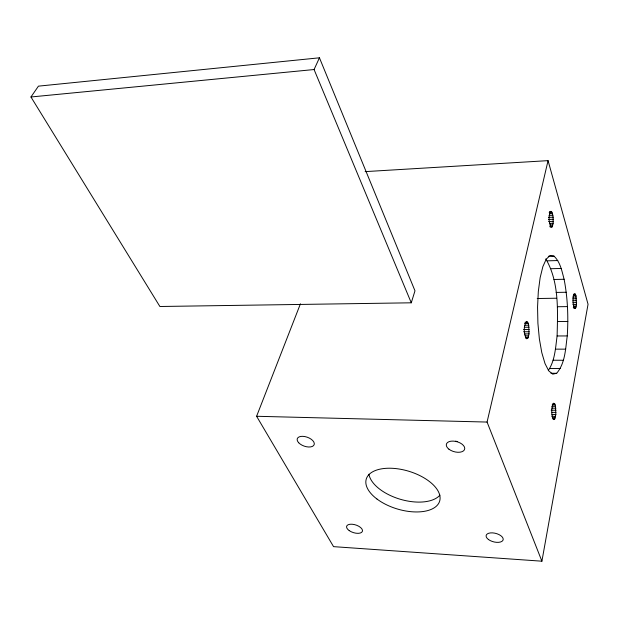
<?xml version="1.0" encoding="UTF-8"?>
<svg xmlns="http://www.w3.org/2000/svg" width="619" height="619" viewBox="0 0 619 619"><rect width="100%" height="100%" fill="white"/><g stroke="black" fill="none" stroke-linecap="round" stroke-linejoin="round"><path stroke-width="0.93" d="M567.252 335.939C568.474 317.013 567.708 297.909 564.102 279.262C561.905 271.176 560.381 262.116 553.99 256.119L550.051 255.593L546.252 259.129L542.863 266.627L540.147 277.652L538.321 291.479L537.555 307.101L537.911 323.342L539.366 338.933L541.803 352.683L545.014 363.577L548.759 370.874L552.736 374.147L556.667 373.303C565.333 363.059 565.495 348.613 567.252 335.939L557.108 335.97C555.506 347.607 555.05 360.482 548.31 370.487M557.108 335.97C557.734 310.328 559.212 281.722 545.811 258.943M576.513 304.478L575.902 295.456L575.036 293.669L574.107 293.855C572.49 298.428 572.467 304.107 574.641 308.486L575.569 308.254L576.513 304.478L572.939 304.525M555.839 414.498L555.545 406.358L554.686 403.766L553.618 403.201C551.026 407.913 551.018 414.908 553.665 419.597L554.732 418.993L555.839 414.498L551.993 414.413M553.154 223.25L553.138 217.192L552.481 213.586L551.49 211.458L550.438 211.396C548.395 216.178 548.728 222.291 550.995 226.949L552.055 226.956L553.154 223.25L549.378 223.397M529.036 333.904L528.727 325.207L527.744 322.244L526.514 321.377C523.264 326.112 523.728 333.811 526.514 338.748L527.744 338.384L529.036 333.904L524.37 333.92M300.432 303.805L256.599 416.278L333.556 546.647L541.904 561.193L588.05 304.254L548.055 160.638L365.117 171.625M541.904 561.193L487.068 422.057L548.055 160.638M411.271 302.807L414.978 290.829L319.45 57.807L38.44 86.149L30.95 96.982L159.888 306.498L411.271 302.807L314.073 69.537L319.45 57.807M30.95 96.982L314.073 69.537M549.602 211.543L551.49 211.458M549.177 212.41L552.016 212.286M549.649 213.702L552.481 213.586M549.084 215.412L552.86 215.257M548.419 217.385L553.138 217.192M548.558 219.451L553.278 219.258M548.566 221.517L553.285 221.323M550.051 225.007L552.891 224.898M549.68 226.275L552.519 226.167M550.159 227.034L552.055 226.956M548.31 256.289L553.99 256.119M547.49 260.831L557.796 260.545M551.011 268.708L561.24 268.453M553.943 279.486L564.102 279.262M556.11 292.431L566.23 292.253M573.697 294.365L575.492 294.334M573.217 295.503L575.902 295.456M572.66 297.012L576.243 296.958M537.222 298.52L556.473 298.226M572.908 298.791L576.482 298.737M573.039 300.718L576.614 300.664M573.047 302.676L576.629 302.629M573.604 306.142L576.289 306.103M557.402 306.738L567.499 306.606M573.279 307.426L575.972 307.395M573.774 308.277L575.569 308.254M557.742 321.547L567.847 321.462M524.943 322.267L527.744 322.244M524.548 323.528L528.286 323.505M524.989 325.23L528.727 325.207M524.37 327.265L529.036 327.242M523.604 329.494L529.191 329.47M523.604 331.761L529.191 331.738M524.989 335.823L528.727 335.808M525.477 337.347L528.286 337.34M525.871 338.384L527.744 338.384M555.529 349.139L565.735 349.155M553.084 360.219L563.367 360.266M549.904 368.452L560.288 368.522M550.949 373.249L556.667 373.303M552.759 403.727L554.686 403.766M552.272 404.787L555.158 404.841M551.699 406.281L555.545 406.358M551.978 408.138L555.816 408.215M551.165 410.18L555.963 410.281M552.133 412.339L555.97 412.424M551.73 416.278L555.576 416.363M552.31 417.833L555.197 417.902M552.806 418.947L554.732 418.993M256.599 416.278L487.068 422.057M457.279 441.579A9.417 5.215 15.4 0 1 455.708 441.123M439.939 495.13A38.084 19.831 16.7 0 1 400.346 499.285A38.084 19.831 16.7 0 1 368.932 474.224M448.945 449.201A9.478 5.192 15.4 0 0 464.428 449.773A9.478 5.192 15.4 0 0 453.147 441.099A9.478 5.192 15.4 0 0 448.945 449.201M488.437 539.497A8.767 4.364 14.5 0 0 502.86 540.457A8.767 4.364 14.5 0 0 492.654 532.882A8.767 4.364 14.5 0 0 488.437 539.497M298.691 442.755A8.952 4.712 19.4 0 0 313.516 445.649A8.952 4.712 19.4 0 0 304.966 436.588A8.952 4.712 19.4 0 0 298.691 442.755M349.224 530.615A8.279 4.008 17.7 0 0 362.347 531.481A8.279 4.008 17.7 0 0 352.018 524.223A8.279 4.008 17.7 0 0 349.224 530.615M376.986 499.038A38.324 19.723 16.7 0 0 438.933 502.899A38.324 19.723 16.7 0 0 392.933 468.335A38.324 19.723 16.7 0 0 376.986 499.038"/></g></svg>
